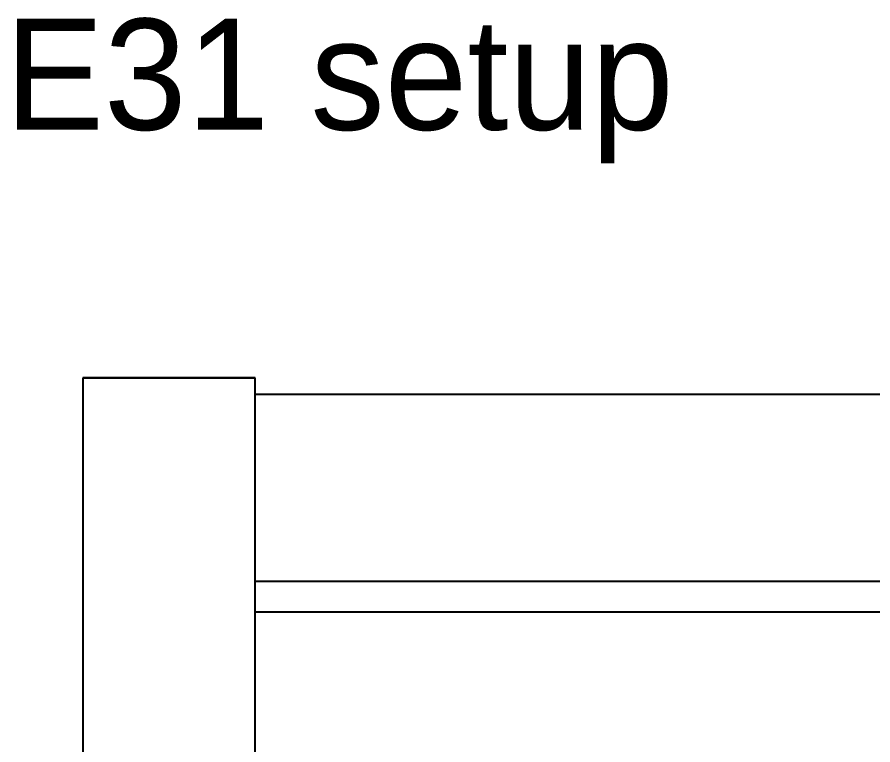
# Model space of a CAD drawing. Header units: millimetres. Extents: x 5013 to 9067, y 5076 to 6829.
# Drawn here: x 5083 to 5853, y 6174 to 6829 of the extents above; entities that cross this region are included whole.
import ezdxf

# ---------------------------------------------------------------- set-up
doc = ezdxf.new("R2010")
doc.units = ezdxf.units.MM

msp = doc.modelspace()

# ---------------------------------------------------------------- linework, layer by layer
at = {"color": 9}
for p, q in [((5142.01, 6504.789), (5142.01, 5669.789)), ((5142.01, 6504.789), (5297.01, 6504.789)), ((5297.01, 6504.789), (5142.01, 6504.789)), ((5297.01, 5669.789), (5297.01, 6504.789)), ((5892.01, 6489.789), (5297.01, 6489.789)), ((5892.01, 6321.145), (5297.01, 6321.145)), ((5297.01, 6293.877), (5892.01, 6293.877))]:
    msp.add_line(p, q, dxfattribs=at)

# ---------------------------------------------------------------- texts
at = {"color": 0, "insert": (5071.775, 6827.958), "char_height": 100, "width": 880.56709, "attachment_point": 1}
msp.add_mtext('{\\fMS UI Gothic|b0|i0|c128|p17;E31 setup}', dxfattribs=at)

doc.saveas('drawing.dxf')
